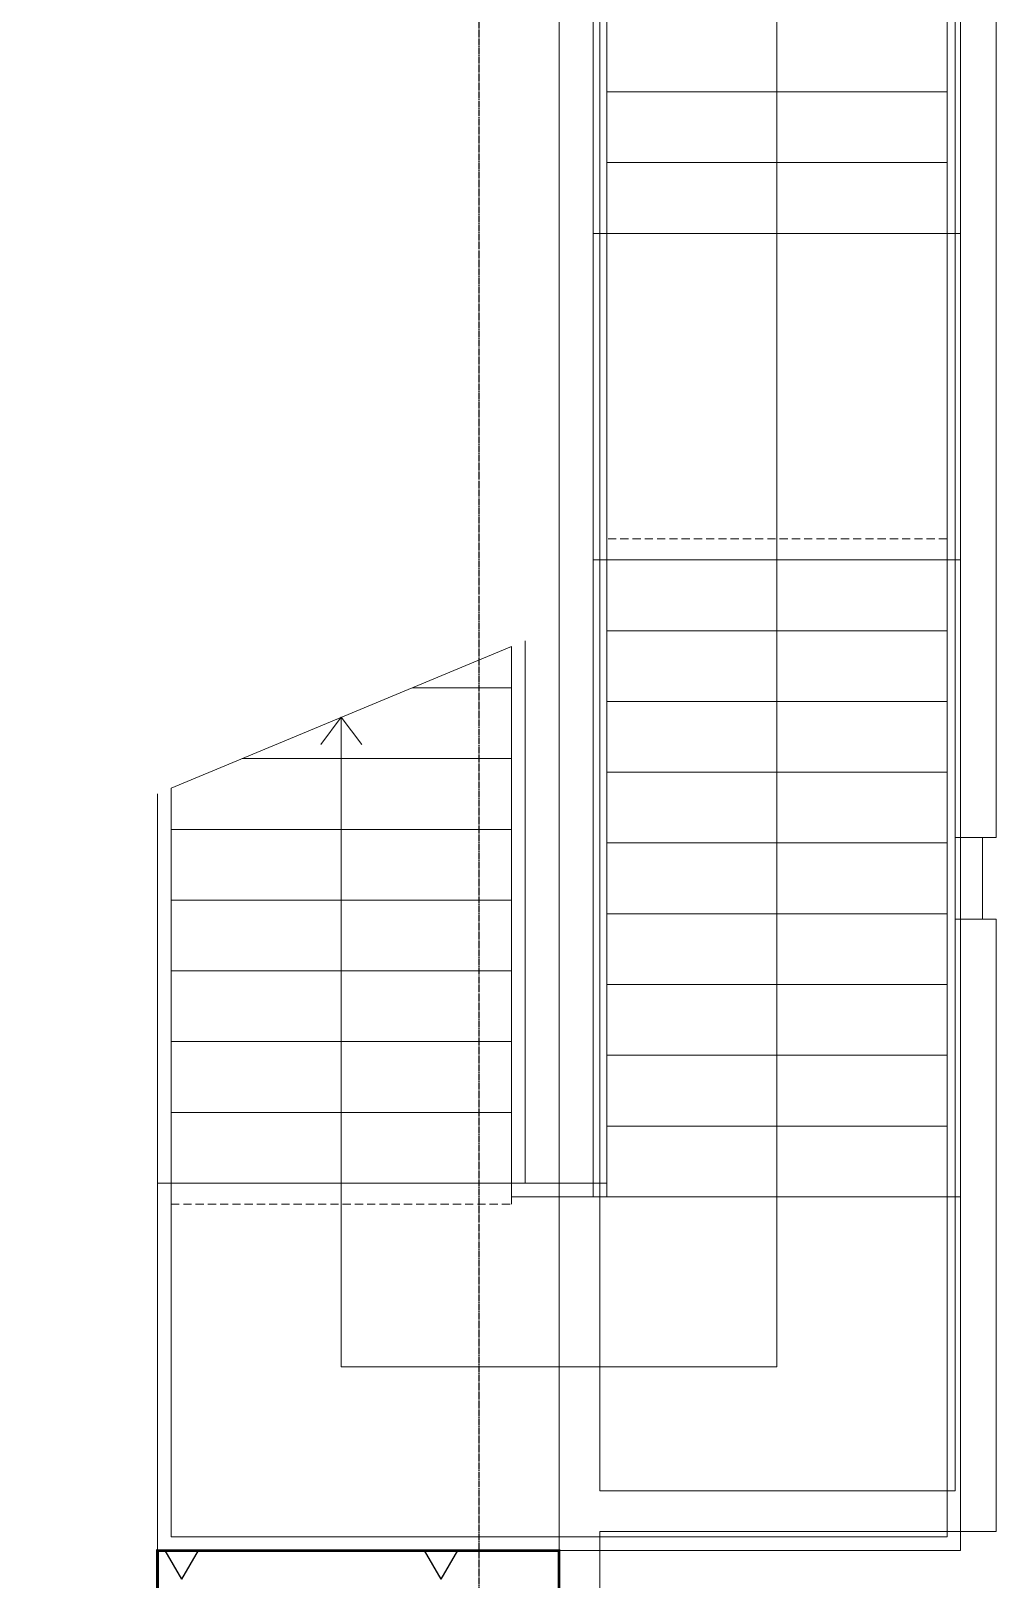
# Model space of a CAD drawing. Extents: x -3450 to 27857, y -1288 to 11880.
# Drawn here: x 25996 to 26350, y 743 to 1311 of the extents above; entities that cross this region are included whole.
import ezdxf

# ---------------------------------------------------------------- set-up
doc = ezdxf.new("R2010")
doc.units = 0
doc.linetypes.add('X-S-FAB-L20$0$COL-CEN-LIN', pattern=[3.25, 2.5, -0.25, 0.25, -0.25])
doc.linetypes.add('X-S-FAB-L20$0$JJP_虛線(退縮線、投影線、地下室範圍、非屬本工程、圖面分區)', pattern=[0.45, 0.3, -0.15])
for name, color, linetype in [('188K-SM-03-F20-MECH-EQ-Y2257103$0$M-PHASE1 AREA', 252, 'Continuous'), ('X-S-FAB-L20$0$1_l20平面圖_1_A-STRS', 8, 'Continuous'), ('X-S-FAB-L20$0$1_l20平面圖_1_A-WALL-IN', 8, 'Continuous'), ('X-S-FAB-L20$0$BLOCK', 8, 'Continuous'), ('X-S-FAB-L20$0$CCL', 8, 'X-S-FAB-L20$0$COL-CEN-LIN')]:
    doc.layers.add(name, color=color, linetype=linetype)

# ---------------------------------------------------------------- blocks, each defined once
blk = doc.blocks.new('X-S-FAB-L20$0$FAB2-L05')
at = {"layer": 'X-S-FAB-L20$0$CCL'}
blk.add_line((0, 11005), (0, 0), dxfattribs=at)
blk = doc.blocks.new('X-S-FAB-L20')
at = {"layer": 'X-S-FAB-L20$0$1_l20平面圖_1_A-STRS', "color": 4, "lineweight": 0, "ltscale": 10}
for p, q in [((26202, 1445), (26202, 1237)), ((26207, 1237), (26207, 1445)), ((26332, 1445), (26332, 1237)), ((26337, 1237), (26337, 1445)), ((26207, 1237), (26202, 1237)), ((26202, 1237), (26202, 1117)), ((26202, 1237), (26207, 1237)), ((26207, 1117), (26207, 1237)), ((26337, 1237), (26332, 1237)), ((26332, 1237), (26332, 1117)), ((26332, 1237), (26337, 1237)), ((26337, 1117), (26337, 1237)), ((26207, 1117), (26202, 1117)), ((26202, 1117), (26202, 883)), ((26202, 1117), (26207, 1117)), ((26207, 883), (26207, 1117)), ((26337, 1117), (26332, 1117)), ((26332, 1117), (26332, 883)), ((26332, 1117), (26337, 1117)), ((26337, 883), (26337, 1117)), ((26177, 888), (26177, 1087.25)), ((26172, 1085.17), (26172, 888)), ((26042, 1031.09), (26042, 888)), ((26047, 888), (26047, 1033.17)), ((26042, 888), (26047, 888)), ((26042, 888), (26042, 753)), ((26047, 888), (26042, 888)), ((26047, 758), (26047, 888)), ((26172, 888), (26177, 888)), ((26172, 888), (26172, 883)), ((26177, 888), (26172, 888)), ((26207, 888), (26177, 888)), ((26207, 883), (26207, 888)), ((26172, 883), (26207, 883)), ((26202, 883), (26207, 883)), ((26337, 883), (26332, 883)), ((26332, 883), (26332, 758)), ((26332, 883), (26337, 883)), ((26337, 753), (26337, 883)), ((26332, 758), (26047, 758)), ((26042, 753), (26337, 753))]:
    blk.add_line(p, q, dxfattribs=at)
at = {"layer": 'X-S-FAB-L20$0$1_l20平面圖_1_A-STRS', "color": 12, "lineweight": 0, "ltscale": 10}
for p, q in [((26207, 1445), (26207, 1237)), ((26332, 1237), (26332, 1445)), ((26207, 1315), (26207, 1289)), ((26332, 1289), (26332, 1315)), ((26207, 1289), (26332, 1289)), ((26332, 1289), (26207, 1289)), ((26207, 1289), (26207, 1263)), ((26207, 1289), (26332, 1289)), ((26332, 1263), (26332, 1289)), ((26207, 1263), (26332, 1263)), ((26207, 1263), (26207, 1237)), ((26332, 1263), (26207, 1263)), ((26207, 1263), (26332, 1263)), ((26332, 1237), (26332, 1263)), ((26207, 1237), (26207, 1124.77)), ((26207, 1237), (26332, 1237)), ((26207, 1237), (26332, 1237)), ((26207, 1237), (26207, 1117)), ((26332, 1237), (26207, 1237)), ((26207, 1237), (26332, 1237)), ((26332, 1124.77), (26332, 1237)), ((26332, 1117), (26332, 1237)), ((26207, 1124.77), (26207, 1117)), ((26332, 1117), (26332, 1124.77)), ((26207, 1117), (26207, 883)), ((26207, 1117), (26332, 1117)), ((26207, 1117), (26332, 1117)), ((26207, 1117), (26332, 1117)), ((26332, 1117), (26207, 1117)), ((26207, 1117), (26207, 1091)), ((26207, 1117), (26332, 1117)), ((26332, 883), (26332, 1117)), ((26332, 1091), (26332, 1117)), ((26207, 1091), (26332, 1091)), ((26332, 1091), (26207, 1091)), ((26207, 1091), (26207, 1065)), ((26207, 1091), (26332, 1091)), ((26332, 1065), (26332, 1091)), ((26172, 1085.17), (26047, 1033.17)), ((26172, 888), (26172, 1085.17)), ((26172, 1070), (26172, 1085.17)), ((26172, 1070), (26135.54, 1070)), ((26135.54, 1070), (26172, 1070)), ((26172, 1070), (26135.54, 1070)), ((26172, 1044), (26172, 1070)), ((26207, 1065), (26332, 1065)), ((26332, 1065), (26207, 1065)), ((26207, 1065), (26207, 1039)), ((26207, 1065), (26332, 1065)), ((26332, 1039), (26332, 1065)), ((26172, 1044), (26073.04, 1044)), ((26073.04, 1044), (26172, 1044)), ((26172, 1044), (26073.04, 1044)), ((26172, 1018), (26172, 1044)), ((26207, 1039), (26332, 1039)), ((26332, 1039), (26207, 1039)), ((26207, 1039), (26207, 1013)), ((26207, 1039), (26332, 1039)), ((26332, 1013), (26332, 1039)), ((26047, 1033.17), (26047, 888)), ((26047, 1033.17), (26047, 1018)), ((26172, 1018), (26047, 1018)), ((26047, 1018), (26172, 1018)), ((26172, 1018), (26047, 1018)), ((26047, 1018), (26047, 992)), ((26172, 992), (26172, 1018)), ((26207, 1013), (26332, 1013)), ((26332, 1013), (26207, 1013)), ((26207, 1013), (26207, 987)), ((26207, 1013), (26332, 1013)), ((26332, 987), (26332, 1013)), ((26172, 992), (26047, 992)), ((26047, 992), (26172, 992)), ((26172, 992), (26047, 992)), ((26047, 992), (26047, 966)), ((26172, 966), (26172, 992)), ((26207, 987), (26332, 987)), ((26332, 987), (26207, 987)), ((26207, 987), (26207, 961)), ((26207, 987), (26332, 987)), ((26332, 961), (26332, 987)), ((26172, 966), (26047, 966)), ((26047, 966), (26172, 966)), ((26172, 966), (26047, 966)), ((26047, 966), (26047, 940)), ((26172, 940), (26172, 966)), ((26207, 961), (26332, 961)), ((26332, 961), (26207, 961)), ((26207, 961), (26207, 935)), ((26207, 961), (26332, 961)), ((26332, 935), (26332, 961)), ((26172, 940), (26047, 940)), ((26047, 940), (26172, 940)), ((26172, 940), (26047, 940)), ((26047, 940), (26047, 914)), ((26172, 914), (26172, 940)), ((26207, 935), (26332, 935)), ((26332, 935), (26207, 935)), ((26207, 935), (26207, 909)), ((26207, 935), (26332, 935)), ((26332, 909), (26332, 935)), ((26172, 914), (26047, 914)), ((26047, 914), (26172, 914)), ((26172, 914), (26047, 914)), ((26047, 914), (26047, 888)), ((26172, 888), (26172, 914)), ((26207, 909), (26332, 909)), ((26207, 909), (26207, 883)), ((26332, 909), (26207, 909)), ((26207, 909), (26332, 909)), ((26332, 883), (26332, 909)), ((26047, 888), (26047, 880.23)), ((26172, 888), (26047, 888)), ((26172, 888), (26047, 888)), ((26172, 888), (26047, 888)), ((26047, 888), (26172, 888)), ((26172, 888), (26047, 888)), ((26047, 888), (26047, 758)), ((26172, 883), (26172, 888)), ((26172, 883), (26172, 888)), ((26207, 883), (26172, 883)), ((26207, 883), (26172, 883)), ((26207, 883), (26332, 883)), ((26207, 883), (26332, 883)), ((26332, 883), (26207, 883)), ((26207, 883), (26332, 883)), ((26332, 758), (26332, 883)), ((26332, 758), (26332, 883)), ((26047, 880.23), (26047, 758)), ((26047, 758), (26332, 758)), ((26047, 758), (26332, 758))]:
    blk.add_line(p, q, dxfattribs=at)
at = {"layer": 'X-S-FAB-L20$0$1_l20平面圖_1_A-STRS', "color": 8, "lineweight": 0, "ltscale": 10}
for p, q in [((26269.5, 1237), (26269.5, 1419)), ((26269.5, 1117), (26269.5, 1237)), ((26269.5, 883), (26269.5, 1117)), ((26109.5, 1059.17), (26102, 1049.17)), ((26109.5, 1059.17), (26109.5, 888)), ((26117, 1049.17), (26109.5, 1059.17)), ((26109.5, 888), (26109.5, 820.5)), ((26269.5, 820.5), (26269.5, 883)), ((26109.5, 820.5), (26269.5, 820.5))]:
    blk.add_line(p, q, dxfattribs=at)
at = {"layer": 'X-S-FAB-L20$0$1_l20平面圖_1_A-STRS', "color": 12, "linetype": 'X-S-FAB-L20$0$JJP_虛線(退縮線、投影線、地下室範圍、非屬本工程、圖面分區)', "lineweight": 0, "ltscale": 10}
for p, q in [((26207, 1237), (26332, 1237)), ((26332, 1124.77), (26207, 1124.77)), ((26172, 880.23), (26172, 883)), ((26207, 883), (26332, 883)), ((26047, 880.23), (26172, 880.23))]:
    blk.add_line(p, q, dxfattribs=at)
at = {"layer": 'X-S-FAB-L20$0$1_l20平面圖_1_A-WALL-IN', "color": 3, "lineweight": 0, "ltscale": 10, "flags": 128}
for points in [[(26335, 1485), (26335, 1015)], [(26350, 1015), (26350, 1485)], [(26189.5, 1455), (26189.5, 717.5)], [(26204.5, 775), (26204.5, 1455)], [(26335, 1015), (26350, 1015)], [(26345, 1015), (26335, 1015)], [(26335, 1015), (26335, 985)], [(26345, 985), (26345, 1015)], [(26350, 985), (26335, 985)], [(26335, 985), (26335, 775)], [(26335, 985), (26345, 985)], [(26350, 775), (26350, 985)], [(26335, 775), (26204.5, 775)], [(26350, 760), (26350, 775)], [(26204.5, 717.5), (26204.5, 760)], [(26204.5, 760), (26350, 760)]]:
    blk.add_lwpolyline(points, dxfattribs=at)
at = {"layer": 'X-S-FAB-L20$0$BLOCK'}
blk.add_blockref('X-S-FAB-L20$0$FAB2-L05', (26160, -720), dxfattribs=at)
blk = doc.blocks.new('188K-SM-03-F20-MECH-EQ-Y2257103')
at = {"layer": '188K-SM-03-F20-MECH-EQ-Y2257103$0$M-PHASE1 AREA'}
h = blk.add_hatch(dxfattribs=at)
h.set_pattern_fill('TRIANG', color=256, scale=10)
h.paths.add_polyline_path([(24330, 445), (24330, 45), (24405, 45), (24405, -45), (24355, -45), (24355, -210), (26335, -210), (26335, 45), (26335, 702.5), (26189.5, 702.5), (26189.5, 753), (26042, 753), (26042, 45), (24700, 45), (24700, 445)])
at = {"layer": '188K-SM-03-F20-MECH-EQ-Y2257103$0$M-PHASE1 AREA', "const_width": 1}
blk.add_lwpolyline([(24330, 445), (24330, 45), (24405, 45), (24405, -45), (24355, -45), (24355, -210), (26335, -210), (26335, 45), (26335, 702.5), (26189.5, 702.5), (26189.5, 753), (26042, 753), (26042, 45), (24700, 45), (24700, 445)], close=True, dxfattribs=at)

msp = doc.modelspace()

# ---------------------------------------------------------------- block references
for name in ['X-S-FAB-L20', '188K-SM-03-F20-MECH-EQ-Y2257103']:
    msp.add_blockref(name, (0, 0))

doc.saveas('drawing.dxf')
